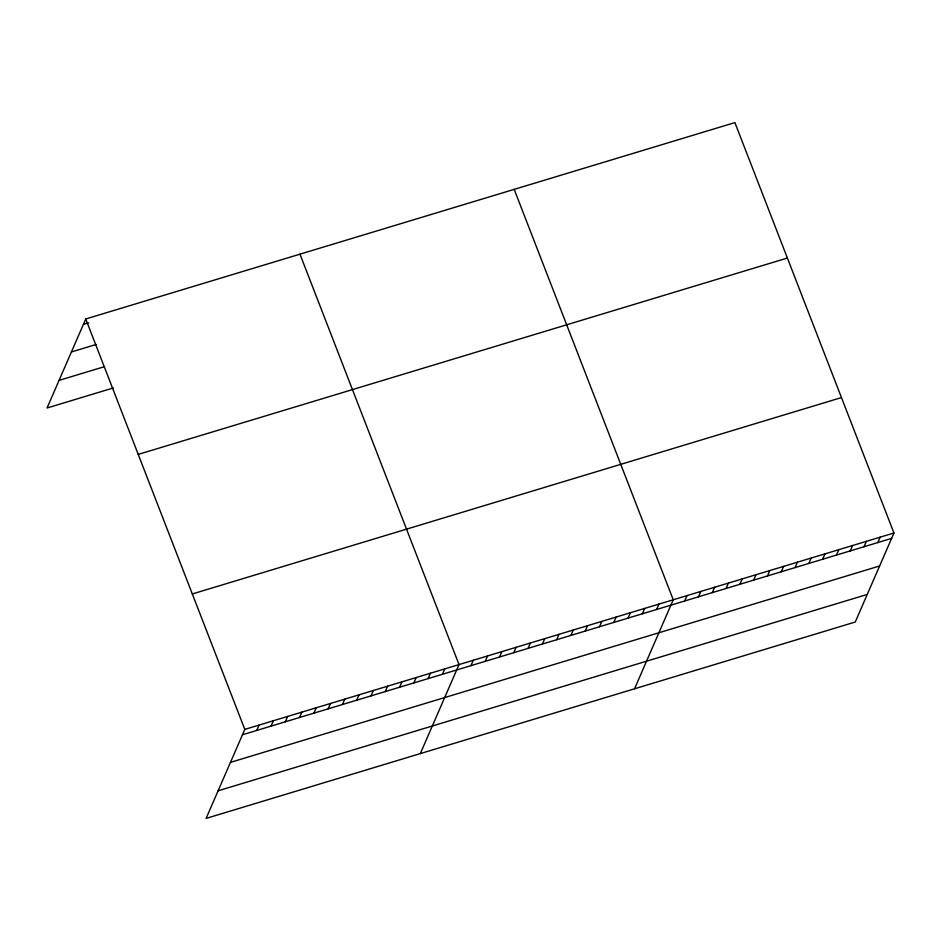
<?xml version="1.0" encoding="UTF-8"?>
<svg xmlns="http://www.w3.org/2000/svg" width="941" height="941" viewBox="0 0 941 941"><rect width="100%" height="100%" fill="white"/><g stroke="black" fill="none" stroke-linecap="round" stroke-linejoin="round"><path stroke-width="1.41" d="M85.749 318.975L244.801 729.393L206.103 818.399L855.251 622.025L893.95 533.006L734.897 122.601L85.749 318.975L47.05 407.994L113.261 387.963M256.74 730.451L259.081 725.064M271.02 726.134L273.361 720.747M285.299 721.818L287.64 716.43M299.579 717.489L301.932 712.114M313.871 713.172L316.211 707.785M328.15 708.855L330.491 703.468M342.43 704.527L344.771 699.151M356.71 700.21L359.05 694.823M370.989 695.893L373.33 690.506M385.269 691.576L387.61 686.189M399.549 687.248L401.889 681.86M413.84 682.931L416.181 677.544M428.12 678.614L430.46 673.227M442.399 674.285L444.74 668.91M420.321 753.6L459.02 664.581L299.967 254.176M470.959 665.652L473.299 660.264M485.238 661.323L487.579 655.948M499.518 657.006L501.859 651.619M513.81 652.689L516.15 647.302M528.089 648.373L530.43 642.985M542.369 644.044L544.71 638.668M556.649 639.727L558.989 634.34M570.928 635.41L573.269 630.023M585.208 631.082L587.549 625.706M599.488 626.765L601.828 621.378M613.779 622.448L616.12 617.061M628.059 618.119L630.399 612.744M642.338 613.803L644.679 608.415M656.618 609.486L658.959 604.098M634.54 688.788L673.238 599.782L514.186 189.364M684.695 600.993L687.036 595.606M698.493 596.817L700.833 591.43M712.278 592.642L714.619 587.266M726.076 588.466L728.416 583.091M739.873 584.302L742.214 578.915M753.67 580.126L756.011 574.739M767.456 575.951L769.797 570.564M781.253 571.775L783.594 566.4M795.051 567.611L797.392 562.224M808.848 563.436L811.189 558.048M822.634 559.26L824.975 553.873M836.431 555.084L838.772 549.709M850.229 550.908L852.57 545.533M864.014 546.745L866.367 541.357M877.812 542.569L880.153 537.182M83.408 324.363L88.607 322.787M71.41 351.958L96.076 344.5M59.048 380.387L104.486 366.649M138.245 454.409L787.394 258.034M192.317 593.959L841.466 397.572M244.801 729.393L893.95 533.006M242.46 734.768L891.609 538.393M230.463 762.375L879.612 565.988M218.1 790.805L867.249 594.43"/></g></svg>
